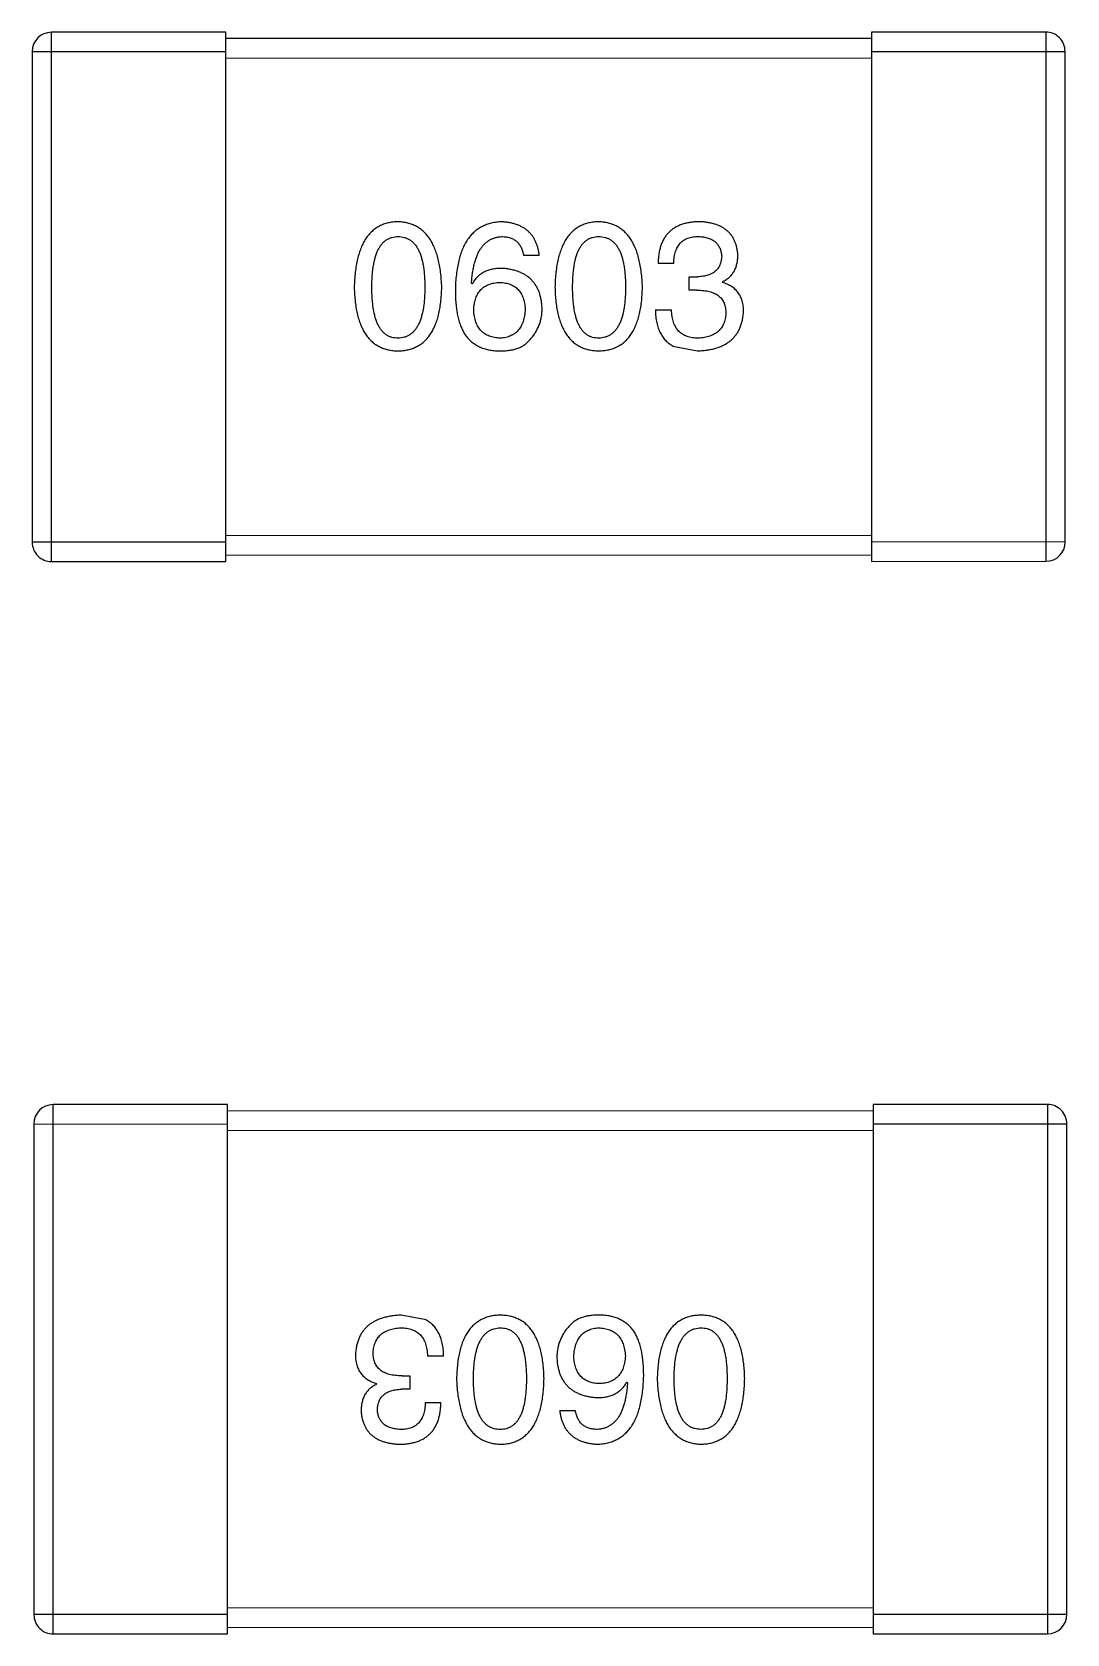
# Model space of a CAD drawing. Header units: inches. Extents: x -29 to 164, y -51 to 83.
# Drawn here: x 46.417 to 48.02, y 34.261 to 36.742 of the extents above; entities that cross this region are included whole.
import ezdxf

# ---------------------------------------------------------------- set-up
doc = ezdxf.new("R2010")
doc.units = ezdxf.units.IN
doc.header["$LTSCALE"] = 1.21
doc.header["$MEASUREMENT"] = 0
doc.layers.get('0').update_dxf_attribs({"linetype": 'CONTINUOUS'})

msp = doc.modelspace()

# ---------------------------------------------------------------- linework, layer by layer
at = {"color": 7, "linetype": 'Continuous'}
for p, q in [((46.7171, 36.7421), (46.4471, 36.742)), ((46.4473, 35.922), (46.4471, 36.742)), ((46.7173, 35.9221), (46.7171, 36.7421)), ((47.7171, 36.7323), (46.7171, 36.7321)), ((47.9871, 36.7424), (47.7171, 36.7423)), ((47.7171, 36.7423), (47.7173, 35.9223)), ((47.9871, 36.7424), (47.9873, 35.9224)), ((46.4171, 36.712), (46.7171, 36.7121)), ((46.4171, 36.712), (46.4173, 35.952)), ((47.7171, 36.7123), (48.0171, 36.7124)), ((48.0173, 35.9524), (48.0171, 36.7124)), ((46.7171, 36.7021), (47.7171, 36.7023)), ((47.2027, 36.396), (47.1787, 36.396)), ((47.4109, 36.384), (47.3868, 36.384)), ((47.4349, 36.3425), (47.4349, 36.3633)), ((47.4349, 36.3633), (47.448, 36.3633)), ((47.0989, 36.3523), (47.0978, 36.3534)), ((47.4469, 36.3425), (47.4349, 36.3425)), ((47.4863, 36.3556), (47.4863, 36.3545)), ((47.3825, 36.3119), (47.4076, 36.3119)), ((47.412, 36.2551), (47.448, 36.2485)), ((47.7173, 35.9623), (46.7173, 35.9621)), ((46.7173, 35.9521), (46.4173, 35.952)), ((48.0173, 35.9524), (47.7173, 35.9523)), ((46.4473, 35.922), (46.7173, 35.9221)), ((46.7173, 35.9321), (47.7173, 35.9323)), ((47.7173, 35.9223), (47.9873, 35.9224)), ((46.7198, 35.0808), (46.4498, 35.0807)), ((46.45, 34.2607), (46.4498, 35.0807)), ((46.72, 34.2608), (46.7198, 35.0808)), ((47.7198, 35.071), (46.7198, 35.0708)), ((47.7198, 35.081), (47.72, 34.261)), ((47.9898, 35.081), (47.7198, 35.081)), ((47.9898, 35.081), (47.99, 34.261)), ((46.4198, 35.0507), (46.7198, 35.0508)), ((46.4198, 35.0507), (46.42, 34.2907)), ((46.7198, 35.0408), (47.7198, 35.041)), ((47.7198, 35.051), (48.0198, 35.051)), ((48.02, 34.291), (48.0198, 35.051)), ((47.0251, 34.748), (46.989, 34.7546)), ((47.0546, 34.6912), (47.0295, 34.6912)), ((46.9508, 34.6475), (46.9508, 34.6485)), ((46.9902, 34.6606), (47.0022, 34.6606)), ((47.0022, 34.6606), (47.0022, 34.6398)), ((47.3382, 34.6508), (47.3393, 34.6497)), ((47.0022, 34.6398), (46.9891, 34.6398)), ((47.0262, 34.6191), (47.0503, 34.6191)), ((47.2344, 34.6071), (47.2584, 34.6071)), ((47.72, 34.301), (46.72, 34.3008)), ((46.72, 34.2908), (46.42, 34.2907)), ((48.02, 34.291), (47.72, 34.291)), ((46.45, 34.2607), (46.72, 34.2608)), ((46.72, 34.2708), (47.72, 34.271)), ((47.72, 34.261), (47.99, 34.261))]:
    msp.add_line(p, q, dxfattribs=at)
for centre, start, end in [((46.4471, 36.712), 90.012, 180.012), ((47.9871, 36.7124), 0.012, 90.012), ((46.4473, 35.952), 180.012, 270.012), ((47.9873, 35.9524), 270.012, 0.012), ((46.4498, 35.0507), 90.012, 180.012), ((47.9898, 35.051), 0.012, 90.012), ((46.45, 34.2907), 180.012, 270.012), ((47.99, 34.291), 270.012, 0.012)]:
    msp.add_arc(centre, 0.03, start, end, dxfattribs=at)
for points, knots in [([(46.9839, 36.4484), (46.9812, 36.4483), (46.976, 36.4481), (46.9685, 36.4468), (46.9615, 36.4446), (46.955, 36.4418), (46.949, 36.4381), (46.9435, 36.4337), (46.9385, 36.4284), (46.934, 36.4224), (46.93, 36.4156), (46.9265, 36.4081), (46.9235, 36.3997), (46.921, 36.3906), (46.919, 36.3808), (46.9176, 36.3701), (46.9165, 36.3587), (46.9163, 36.3508), (46.9161, 36.3468)], [0, 0, 0, 0, 0.057911, 0.113262, 0.165956, 0.217443, 0.268511, 0.319665, 0.372, 0.426129, 0.483365, 0.543779, 0.607756, 0.676562, 0.749704, 0.827713, 0.911177, 1, 1, 1, 1]), ([(47.0517, 36.3468), (47.0515, 36.3508), (47.0511, 36.3586), (47.05, 36.3699), (47.0484, 36.3805), (47.0463, 36.3903), (47.0438, 36.3993), (47.0408, 36.4076), (47.0373, 36.4151), (47.0332, 36.4219), (47.0287, 36.4279), (47.0238, 36.4332), (47.0183, 36.4377), (47.0124, 36.4414), (47.0059, 36.4443), (46.999, 36.4465), (46.9916, 36.4479), (46.9865, 36.4483), (46.9839, 36.4484)], [0, 0, 0, 0, 0.088475, 0.171606, 0.249595, 0.322626, 0.391327, 0.455765, 0.516374, 0.573675, 0.628522, 0.681161, 0.732559, 0.783563, 0.83504, 0.887639, 0.942585, 1, 1, 1, 1]), ([(47.1448, 36.4484), (47.142, 36.4483), (47.1364, 36.4479), (47.1284, 36.4465), (47.121, 36.4442), (47.114, 36.4411), (47.1076, 36.4373), (47.1017, 36.4326), (47.0964, 36.4271), (47.0916, 36.4208), (47.0873, 36.4138), (47.0836, 36.4059), (47.0804, 36.3973), (47.0779, 36.3878), (47.0757, 36.3776), (47.0742, 36.3666), (47.073, 36.3548), (47.0728, 36.3466), (47.0727, 36.3424)], [0, 0, 0, 0, 0.058957, 0.115262, 0.16907, 0.221312, 0.273147, 0.324961, 0.377649, 0.432026, 0.488925, 0.549039, 0.612912, 0.680653, 0.753056, 0.830314, 0.912483, 1, 1, 1, 1]), ([(47.2027, 36.396), (47.2025, 36.398), (47.202, 36.4019), (47.2007, 36.4075), (47.1991, 36.4128), (47.1971, 36.4177), (47.1948, 36.4223), (47.1921, 36.4265), (47.189, 36.4303), (47.1856, 36.4338), (47.1817, 36.4369), (47.1775, 36.4396), (47.173, 36.442), (47.168, 36.444), (47.1627, 36.4457), (47.1571, 36.447), (47.151, 36.4479), (47.1469, 36.4483), (47.1448, 36.4484)], [0, 0, 0, 0, 0.06947, 0.136096, 0.199592, 0.260665, 0.319672, 0.377156, 0.433415, 0.489984, 0.546535, 0.604276, 0.663499, 0.725182, 0.788953, 0.855683, 0.926216, 1, 1, 1, 1]), ([(47.2947, 36.4485), (47.2921, 36.4484), (47.2869, 36.4481), (47.2794, 36.4468), (47.2724, 36.4447), (47.2659, 36.4419), (47.2598, 36.4382), (47.2543, 36.4337), (47.2493, 36.4285), (47.2449, 36.4225), (47.2408, 36.4157), (47.2374, 36.4081), (47.2344, 36.3998), (47.2319, 36.3907), (47.2299, 36.3808), (47.2284, 36.3702), (47.2274, 36.3588), (47.2271, 36.3509), (47.227, 36.3468)], [0, 0, 0, 0, 0.057911, 0.113262, 0.165956, 0.217443, 0.268511, 0.319665, 0.372, 0.426129, 0.483365, 0.543779, 0.607756, 0.676562, 0.749704, 0.827713, 0.911177, 1, 1, 1, 1]), ([(47.3625, 36.3469), (47.3624, 36.3509), (47.362, 36.3587), (47.3609, 36.37), (47.3593, 36.3805), (47.3572, 36.3903), (47.3547, 36.3994), (47.3516, 36.4077), (47.3481, 36.4152), (47.3441, 36.422), (47.3396, 36.428), (47.3346, 36.4333), (47.3292, 36.4378), (47.3232, 36.4415), (47.3168, 36.4444), (47.3099, 36.4466), (47.3025, 36.448), (47.2974, 36.4483), (47.2947, 36.4485)], [0, 0, 0, 0, 0.088475, 0.171606, 0.249595, 0.322626, 0.391327, 0.455765, 0.516374, 0.573675, 0.628522, 0.681161, 0.732559, 0.783563, 0.83504, 0.887639, 0.942585, 1, 1, 1, 1]), ([(47.4502, 36.4485), (47.4477, 36.4484), (47.4428, 36.4483), (47.4357, 36.4473), (47.4291, 36.4461), (47.4229, 36.4442), (47.4172, 36.4419), (47.4121, 36.439), (47.4073, 36.4357), (47.4031, 36.4319), (47.3993, 36.4276), (47.3961, 36.4228), (47.3934, 36.4175), (47.391, 36.4118), (47.3892, 36.4055), (47.3879, 36.3988), (47.387, 36.3916), (47.3869, 36.3866), (47.3868, 36.384)], [0, 0, 0, 0, 0.073232, 0.142595, 0.207997, 0.270074, 0.329156, 0.386529, 0.441846, 0.496976, 0.551877, 0.607941, 0.665637, 0.725446, 0.788542, 0.855101, 0.925196, 1, 1, 1, 1]), ([(47.5103, 36.3972), (47.5101, 36.3991), (47.5098, 36.403), (47.5087, 36.4087), (47.5073, 36.4139), (47.5054, 36.4188), (47.5031, 36.4233), (47.5004, 36.4275), (47.4972, 36.4313), (47.4937, 36.4347), (47.4897, 36.4377), (47.4852, 36.4404), (47.4804, 36.4427), (47.4752, 36.4446), (47.4695, 36.4462), (47.4634, 36.4473), (47.457, 36.4482), (47.4525, 36.4484), (47.4502, 36.4485)], [0, 0, 0, 0, 0.067521, 0.132139, 0.193339, 0.252064, 0.309083, 0.364848, 0.420021, 0.475612, 0.532002, 0.589602, 0.649896, 0.712634, 0.778603, 0.848416, 0.922155, 1, 1, 1, 1]), ([(46.9435, 36.3468), (46.9435, 36.3499), (46.9435, 36.3561), (46.944, 36.365), (46.9448, 36.3733), (46.9458, 36.381), (46.9473, 36.3881), (46.949, 36.3946), (46.951, 36.4005), (46.9534, 36.4057), (46.9561, 36.4104), (46.9591, 36.4144), (46.9625, 36.4178), (46.9661, 36.4206), (46.9701, 36.4228), (46.9744, 36.4244), (46.9791, 36.4253), (46.9822, 36.4254), (46.9839, 36.4255)], [0, 0, 0, 0, 0.096452, 0.187278, 0.271765, 0.350519, 0.423437, 0.491321, 0.554011, 0.612224, 0.666281, 0.717003, 0.764884, 0.811423, 0.856783, 0.902993, 0.950236, 1, 1, 1, 1]), ([(46.9839, 36.4255), (46.9856, 36.4254), (46.9888, 36.4253), (46.9936, 36.4244), (46.998, 36.4228), (47.0022, 36.4207), (47.0059, 36.4178), (47.0093, 36.4144), (47.0124, 36.4104), (47.0152, 36.4057), (47.0176, 36.4005), (47.0197, 36.3946), (47.0215, 36.3881), (47.0229, 36.3811), (47.0241, 36.3734), (47.0249, 36.365), (47.0253, 36.3561), (47.0254, 36.35), (47.0254, 36.3468)], [0, 0, 0, 0, 0.050604, 0.098688, 0.145699, 0.191791, 0.238625, 0.286717, 0.337546, 0.391814, 0.449755, 0.512106, 0.579685, 0.652048, 0.730262, 0.814146, 0.904281, 1, 1, 1, 1]), ([(47.0978, 36.3534), (47.098, 36.3562), (47.0984, 36.3617), (47.0994, 36.3696), (47.1007, 36.3771), (47.1023, 36.384), (47.1042, 36.3904), (47.1063, 36.3962), (47.1088, 36.4016), (47.1116, 36.4064), (47.1147, 36.4106), (47.1181, 36.4144), (47.1218, 36.4176), (47.1258, 36.4202), (47.1301, 36.4224), (47.1348, 36.424), (47.1397, 36.4251), (47.143, 36.4254), (47.1448, 36.4255)], [0, 0, 0, 0, 0.089218, 0.173709, 0.252753, 0.326963, 0.397099, 0.462534, 0.524018, 0.582178, 0.637235, 0.689955, 0.741228, 0.791618, 0.841661, 0.892925, 0.945259, 1, 1, 1, 1]), ([(47.1448, 36.4255), (47.147, 36.4254), (47.1514, 36.4253), (47.1575, 36.4238), (47.1629, 36.4215), (47.1676, 36.4183), (47.1715, 36.414), (47.1747, 36.4088), (47.1772, 36.4028), (47.1782, 36.3983), (47.1787, 36.396)], [0, 0, 0, 0, 0.136586, 0.261496, 0.378089, 0.490612, 0.605522, 0.725767, 0.8561, 1, 1, 1, 1]), ([(47.2543, 36.3468), (47.2544, 36.35), (47.2544, 36.3562), (47.2549, 36.3651), (47.2557, 36.3734), (47.2567, 36.3811), (47.2582, 36.3882), (47.2598, 36.3947), (47.2619, 36.4005), (47.2643, 36.4058), (47.267, 36.4104), (47.27, 36.4145), (47.2733, 36.4179), (47.277, 36.4207), (47.281, 36.4229), (47.2853, 36.4244), (47.2899, 36.4253), (47.2931, 36.4255), (47.2948, 36.4255)], [0, 0, 0, 0, 0.096452, 0.187278, 0.271765, 0.350519, 0.423437, 0.491321, 0.554011, 0.612224, 0.666281, 0.717003, 0.764884, 0.811423, 0.856783, 0.902993, 0.950236, 1, 1, 1, 1]), ([(47.2948, 36.4255), (47.2964, 36.4255), (47.2997, 36.4253), (47.3045, 36.4244), (47.3089, 36.4229), (47.313, 36.4207), (47.3167, 36.4179), (47.3202, 36.4145), (47.3233, 36.4104), (47.3261, 36.4058), (47.3285, 36.4005), (47.3306, 36.3947), (47.3323, 36.3882), (47.3338, 36.3811), (47.3349, 36.3734), (47.3357, 36.3651), (47.3362, 36.3562), (47.3363, 36.35), (47.3363, 36.3468)], [0, 0, 0, 0, 0.050604, 0.098688, 0.145699, 0.191791, 0.238625, 0.286717, 0.337546, 0.391814, 0.449755, 0.512106, 0.579685, 0.652048, 0.730262, 0.814146, 0.904281, 1, 1, 1, 1]), ([(47.4109, 36.384), (47.4109, 36.3857), (47.4111, 36.3889), (47.4117, 36.3937), (47.4124, 36.3981), (47.4136, 36.4021), (47.415, 36.4059), (47.4167, 36.4093), (47.4186, 36.4124), (47.4209, 36.4152), (47.4234, 36.4177), (47.4263, 36.4198), (47.4294, 36.4216), (47.4328, 36.423), (47.4365, 36.4242), (47.4404, 36.425), (47.4447, 36.4255), (47.4476, 36.4255), (47.4491, 36.4256)], [0, 0, 0, 0, 0.078134, 0.15164, 0.221358, 0.286689, 0.348614, 0.407697, 0.464247, 0.520153, 0.574432, 0.629291, 0.684538, 0.742032, 0.801329, 0.863637, 0.930123, 1, 1, 1, 1]), ([(47.4491, 36.4256), (47.4505, 36.4255), (47.4531, 36.4254), (47.457, 36.4249), (47.4606, 36.4242), (47.464, 36.4233), (47.4672, 36.4222), (47.47, 36.4208), (47.4727, 36.4192), (47.4751, 36.4174), (47.4772, 36.4154), (47.4791, 36.4131), (47.4808, 36.4107), (47.4822, 36.4079), (47.4833, 36.405), (47.4842, 36.4019), (47.4848, 36.3985), (47.4851, 36.3962), (47.4852, 36.395)], [0, 0, 0, 0, 0.078051, 0.151197, 0.220412, 0.286742, 0.34933, 0.409464, 0.467368, 0.52298, 0.578639, 0.633998, 0.690142, 0.746855, 0.805868, 0.867776, 0.932345, 1, 1, 1, 1]), ([(47.4852, 36.395), (47.4851, 36.3937), (47.4849, 36.3913), (47.4844, 36.3878), (47.4836, 36.3846), (47.4825, 36.3815), (47.4812, 36.3787), (47.4795, 36.3762), (47.4776, 36.3738), (47.4754, 36.3717), (47.4729, 36.3698), (47.4701, 36.3682), (47.4671, 36.3668), (47.4638, 36.3656), (47.4603, 36.3647), (47.4564, 36.3639), (47.4523, 36.3634), (47.4495, 36.3633), (47.448, 36.3633)], [0, 0, 0, 0, 0.067741, 0.131599, 0.192143, 0.249977, 0.306453, 0.361639, 0.416449, 0.471489, 0.527582, 0.584873, 0.644974, 0.70814, 0.77492, 0.845909, 0.920585, 1, 1, 1, 1]), ([(47.4863, 36.3556), (47.4882, 36.3566), (47.4919, 36.3585), (47.4969, 36.3621), (47.501, 36.3665), (47.5045, 36.3714), (47.5071, 36.377), (47.509, 36.3832), (47.5101, 36.39), (47.5102, 36.3947), (47.5103, 36.3972)], [0, 0, 0, 0, 0.125227, 0.244792, 0.361427, 0.478215, 0.59667, 0.722058, 0.856314, 1, 1, 1, 1]), ([(47.1448, 36.3763), (47.1422, 36.3763), (47.1371, 36.3761), (47.1297, 36.375), (47.123, 36.3731), (47.1169, 36.3705), (47.1114, 36.3671), (47.1065, 36.3629), (47.1023, 36.3579), (47.1, 36.3542), (47.0989, 36.3523)], [0, 0, 0, 0, 0.144617, 0.279572, 0.40596, 0.526097, 0.64389, 0.760003, 0.877724, 1, 1, 1, 1]), ([(47.2071, 36.314), (47.207, 36.3164), (47.2067, 36.321), (47.2057, 36.3276), (47.2043, 36.3338), (47.2025, 36.3396), (47.2002, 36.345), (47.1974, 36.3499), (47.1942, 36.3545), (47.1905, 36.3586), (47.1863, 36.3623), (47.1818, 36.3657), (47.1767, 36.3685), (47.1712, 36.3709), (47.1652, 36.3729), (47.1588, 36.3745), (47.152, 36.3757), (47.1472, 36.3761), (47.1448, 36.3763)], [0, 0, 0, 0, 0.071527, 0.139094, 0.20346, 0.264939, 0.323904, 0.381383, 0.437591, 0.493343, 0.549401, 0.606085, 0.664838, 0.725424, 0.788712, 0.855452, 0.925772, 1, 1, 1, 1]), ([(46.9161, 36.3468), (46.9163, 36.3428), (46.9165, 36.3352), (46.9176, 36.3242), (46.919, 36.3138), (46.9211, 36.3043), (46.9235, 36.2955), (46.9265, 36.2874), (46.93, 36.2801), (46.934, 36.2736), (46.9385, 36.2677), (46.9435, 36.2627), (46.949, 36.2584), (46.9551, 36.2548), (46.9616, 36.2521), (46.9686, 36.25), (46.9761, 36.2488), (46.9813, 36.2485), (46.9839, 36.2484)], [0, 0, 0, 0, 0.087693, 0.170223, 0.247496, 0.319826, 0.387768, 0.451403, 0.511459, 0.568358, 0.622671, 0.675251, 0.726739, 0.778422, 0.830759, 0.884394, 0.940865, 1, 1, 1, 1]), ([(46.9839, 36.2681), (46.9823, 36.2682), (46.9791, 36.2683), (46.9744, 36.2692), (46.9701, 36.2707), (46.9662, 36.273), (46.9625, 36.2757), (46.9591, 36.2791), (46.9561, 36.2832), (46.9535, 36.2878), (46.9511, 36.2931), (46.949, 36.2989), (46.9474, 36.3054), (46.9459, 36.3125), (46.9448, 36.3202), (46.9441, 36.3285), (46.9435, 36.3374), (46.9435, 36.3436), (46.9435, 36.3468)], [0, 0, 0, 0, 0.049766, 0.097012, 0.143225, 0.188786, 0.235079, 0.282962, 0.333687, 0.387747, 0.445963, 0.508657, 0.576545, 0.649868, 0.72822, 0.812712, 0.903543, 1, 1, 1, 1]), ([(46.9839, 36.2484), (46.9866, 36.2485), (46.9917, 36.2488), (46.9993, 36.25), (47.0063, 36.2521), (47.0128, 36.2548), (47.0188, 36.2584), (47.0243, 36.2627), (47.0293, 36.2677), (47.0338, 36.2736), (47.0378, 36.2801), (47.0413, 36.2875), (47.0443, 36.2955), (47.0468, 36.3043), (47.0488, 36.3139), (47.0502, 36.3242), (47.0513, 36.3352), (47.0515, 36.3429), (47.0517, 36.3468)], [0, 0, 0, 0, 0.059134, 0.115603, 0.169236, 0.221572, 0.273254, 0.32474, 0.377319, 0.431815, 0.488555, 0.548609, 0.612242, 0.680182, 0.75251, 0.829782, 0.91231, 1, 1, 1, 1]), ([(47.0254, 36.3468), (47.0254, 36.3437), (47.0253, 36.3376), (47.0249, 36.3288), (47.0241, 36.3206), (47.0229, 36.3129), (47.0215, 36.3059), (47.0197, 36.2995), (47.0177, 36.2936), (47.0152, 36.2884), (47.0124, 36.2837), (47.0093, 36.2797), (47.0059, 36.2762), (47.0022, 36.2734), (46.9981, 36.2711), (46.9936, 36.2694), (46.9889, 36.2684), (46.9856, 36.2682), (46.9839, 36.2681)], [0, 0, 0, 0, 0.094834, 0.184067, 0.267029, 0.344713, 0.417334, 0.484367, 0.546941, 0.604717, 0.65953, 0.710539, 0.759381, 0.806382, 0.853027, 0.900623, 0.949121, 1, 1, 1, 1]), ([(47.0727, 36.3424), (47.0727, 36.3389), (47.0728, 36.332), (47.0735, 36.322), (47.0745, 36.3126), (47.0761, 36.3038), (47.0781, 36.2956), (47.0805, 36.288), (47.0834, 36.281), (47.0857, 36.2768), (47.0869, 36.2747)], [0, 0, 0, 0, 0.151498, 0.29521, 0.430242, 0.557137, 0.677306, 0.790845, 0.898111, 1, 1, 1, 1]), ([(47.1011, 36.3118), (47.1012, 36.3135), (47.1014, 36.3168), (47.1021, 36.3215), (47.1031, 36.3259), (47.1044, 36.33), (47.1059, 36.3338), (47.1077, 36.3373), (47.1098, 36.3405), (47.1123, 36.3433), (47.1149, 36.3458), (47.1179, 36.348), (47.1211, 36.3499), (47.1247, 36.3514), (47.1285, 36.3527), (47.1326, 36.3536), (47.137, 36.3543), (47.14, 36.3544), (47.1415, 36.3545)], [0, 0, 0, 0, 0.076072, 0.148369, 0.216753, 0.281358, 0.342792, 0.401604, 0.458929, 0.514444, 0.569818, 0.625343, 0.681554, 0.739608, 0.800134, 0.863477, 0.929547, 1, 1, 1, 1]), ([(47.1415, 36.3545), (47.143, 36.3544), (47.1459, 36.3543), (47.1502, 36.3536), (47.1542, 36.3528), (47.1579, 36.3516), (47.1613, 36.35), (47.1645, 36.3482), (47.1674, 36.346), (47.17, 36.3436), (47.1723, 36.3408), (47.1744, 36.3377), (47.1762, 36.3343), (47.1777, 36.3307), (47.1789, 36.3267), (47.1799, 36.3224), (47.1805, 36.3178), (47.1808, 36.3146), (47.1809, 36.3129)], [0, 0, 0, 0, 0.069884, 0.136529, 0.199638, 0.259844, 0.317774, 0.374356, 0.430026, 0.485148, 0.5409, 0.597889, 0.657472, 0.718614, 0.783613, 0.85129, 0.923712, 1, 1, 1, 1]), ([(47.227, 36.3468), (47.2271, 36.3429), (47.2274, 36.3353), (47.2284, 36.3242), (47.2299, 36.3139), (47.2319, 36.3044), (47.2344, 36.2956), (47.2374, 36.2875), (47.2409, 36.2802), (47.2449, 36.2736), (47.2494, 36.2678), (47.2544, 36.2627), (47.2599, 36.2584), (47.2659, 36.2549), (47.2725, 36.2521), (47.2795, 36.2501), (47.287, 36.2488), (47.2921, 36.2486), (47.2948, 36.2485)], [0, 0, 0, 0, 0.087693, 0.170223, 0.247496, 0.319826, 0.387768, 0.451403, 0.511459, 0.568358, 0.622671, 0.675251, 0.726739, 0.778422, 0.830759, 0.884394, 0.940865, 1, 1, 1, 1]), ([(47.2948, 36.2682), (47.2931, 36.2682), (47.29, 36.2683), (47.2853, 36.2692), (47.281, 36.2708), (47.277, 36.273), (47.2733, 36.2758), (47.27, 36.2792), (47.267, 36.2832), (47.2643, 36.2879), (47.2619, 36.2931), (47.2599, 36.299), (47.2582, 36.3055), (47.2567, 36.3126), (47.2557, 36.3203), (47.2549, 36.3286), (47.2544, 36.3375), (47.2544, 36.3437), (47.2543, 36.3468)], [0, 0, 0, 0, 0.049766, 0.097012, 0.143225, 0.188786, 0.235079, 0.282962, 0.333687, 0.387747, 0.445963, 0.508657, 0.576545, 0.649868, 0.72822, 0.812712, 0.903543, 1, 1, 1, 1]), ([(47.2948, 36.2485), (47.2974, 36.2486), (47.3026, 36.2488), (47.3101, 36.2501), (47.3171, 36.2521), (47.3237, 36.2549), (47.3297, 36.2584), (47.3352, 36.2627), (47.3402, 36.2678), (47.3447, 36.2736), (47.3487, 36.2802), (47.3521, 36.2875), (47.3551, 36.2956), (47.3576, 36.3044), (47.3597, 36.3139), (47.3611, 36.3242), (47.3621, 36.3353), (47.3624, 36.3429), (47.3625, 36.3469)], [0, 0, 0, 0, 0.059134, 0.115603, 0.169236, 0.221572, 0.273254, 0.32474, 0.377319, 0.431815, 0.488555, 0.548609, 0.612242, 0.680182, 0.75251, 0.829782, 0.91231, 1, 1, 1, 1]), ([(47.3363, 36.3468), (47.3363, 36.3437), (47.3362, 36.3376), (47.3357, 36.3288), (47.3349, 36.3206), (47.3338, 36.313), (47.3324, 36.306), (47.3306, 36.2995), (47.3285, 36.2937), (47.3261, 36.2884), (47.3233, 36.2838), (47.3202, 36.2797), (47.3168, 36.2762), (47.313, 36.2734), (47.3089, 36.2712), (47.3045, 36.2695), (47.2997, 36.2685), (47.2965, 36.2683), (47.2948, 36.2682)], [0, 0, 0, 0, 0.094834, 0.184067, 0.267029, 0.344713, 0.417334, 0.484367, 0.546941, 0.604717, 0.65953, 0.710539, 0.759381, 0.806382, 0.853027, 0.900623, 0.949121, 1, 1, 1, 1]), ([(47.4469, 36.3425), (47.4487, 36.3425), (47.4522, 36.3425), (47.4573, 36.342), (47.4621, 36.3413), (47.4664, 36.3403), (47.4705, 36.3391), (47.4742, 36.3375), (47.4776, 36.3357), (47.4805, 36.3336), (47.4832, 36.3312), (47.4855, 36.3285), (47.4874, 36.3255), (47.489, 36.3222), (47.4902, 36.3187), (47.4911, 36.3148), (47.4917, 36.3107), (47.4917, 36.3079), (47.4917, 36.3064)], [0, 0, 0, 0, 0.082495, 0.159728, 0.232496, 0.300725, 0.365163, 0.425859, 0.483728, 0.538892, 0.592921, 0.646195, 0.699968, 0.754746, 0.811387, 0.870806, 0.933482, 1, 1, 1, 1]), ([(47.5191, 36.3097), (47.519, 36.3112), (47.519, 36.3139), (47.5186, 36.318), (47.518, 36.3219), (47.517, 36.3256), (47.5159, 36.3291), (47.5145, 36.3324), (47.5128, 36.3355), (47.5109, 36.3385), (47.5087, 36.3412), (47.5063, 36.3437), (47.5036, 36.346), (47.5006, 36.3481), (47.4974, 36.35), (47.4939, 36.3518), (47.4902, 36.3533), (47.4876, 36.3541), (47.4863, 36.3545)], [0, 0, 0, 0, 0.071215, 0.138707, 0.20396, 0.266995, 0.327734, 0.387609, 0.445602, 0.503345, 0.561136, 0.618597, 0.677672, 0.738255, 0.799989, 0.863961, 0.930555, 1, 1, 1, 1]), ([(47.1426, 36.2681), (47.141, 36.2682), (47.1379, 36.2683), (47.1334, 36.269), (47.1292, 36.2699), (47.1253, 36.2712), (47.1216, 36.2728), (47.1183, 36.2747), (47.1152, 36.2769), (47.1126, 36.2796), (47.11, 36.2824), (47.1079, 36.2857), (47.106, 36.2893), (47.1044, 36.2932), (47.1032, 36.2974), (47.1022, 36.3019), (47.1014, 36.3067), (47.1012, 36.3101), (47.1011, 36.3118)], [0, 0, 0, 0, 0.070403, 0.137196, 0.200053, 0.260887, 0.31876, 0.37535, 0.430743, 0.485927, 0.541678, 0.598832, 0.657726, 0.719441, 0.783504, 0.851852, 0.923533, 1, 1, 1, 1]), ([(47.1809, 36.3129), (47.1808, 36.3112), (47.1805, 36.3078), (47.1798, 36.303), (47.1789, 36.2984), (47.1778, 36.2942), (47.1763, 36.2903), (47.1745, 36.2867), (47.1726, 36.2834), (47.1703, 36.2804), (47.1678, 36.2777), (47.165, 36.2754), (47.1619, 36.2734), (47.1585, 36.2717), (47.1549, 36.2703), (47.1511, 36.2692), (47.1469, 36.2685), (47.1441, 36.2682), (47.1426, 36.2681)], [0, 0, 0, 0, 0.078863, 0.153308, 0.223539, 0.289857, 0.35341, 0.413572, 0.471721, 0.528235, 0.584279, 0.638781, 0.69466, 0.751251, 0.809198, 0.869697, 0.933318, 1, 1, 1, 1]), ([(47.1874, 36.2649), (47.189, 36.2666), (47.1921, 36.27), (47.1961, 36.2756), (47.1995, 36.2814), (47.2023, 36.2875), (47.2045, 36.2938), (47.206, 36.3003), (47.2069, 36.3071), (47.207, 36.3117), (47.2071, 36.314)], [0, 0, 0, 0, 0.129393, 0.255335, 0.378531, 0.500878, 0.622934, 0.746191, 0.87096, 1, 1, 1, 1]), ([(47.3825, 36.3119), (47.3825, 36.3101), (47.3826, 36.3066), (47.3831, 36.3015), (47.3838, 36.2966), (47.3847, 36.292), (47.3858, 36.2876), (47.387, 36.2834), (47.3886, 36.2795), (47.3903, 36.2758), (47.3923, 36.2724), (47.3944, 36.2692), (47.3968, 36.2662), (47.3994, 36.2635), (47.4022, 36.261), (47.4053, 36.2588), (47.4085, 36.2567), (47.4108, 36.2556), (47.412, 36.2551)], [0, 0, 0, 0, 0.078937, 0.154495, 0.226898, 0.296844, 0.363348, 0.427781, 0.48946, 0.549586, 0.607902, 0.664733, 0.720805, 0.776157, 0.831175, 0.886736, 0.943094, 1, 1, 1, 1]), ([(47.4491, 36.2682), (47.4475, 36.2682), (47.4443, 36.2683), (47.4397, 36.2688), (47.4354, 36.2696), (47.4314, 36.2709), (47.4277, 36.2723), (47.4243, 36.2742), (47.4212, 36.2765), (47.4184, 36.2791), (47.416, 36.282), (47.4139, 36.2853), (47.412, 36.2889), (47.4105, 36.2928), (47.4093, 36.2971), (47.4084, 36.3017), (47.4078, 36.3067), (47.4077, 36.3101), (47.4076, 36.3119)], [0, 0, 0, 0, 0.071272, 0.13882, 0.201858, 0.262757, 0.320043, 0.376709, 0.431462, 0.486034, 0.541209, 0.597703, 0.65589, 0.717768, 0.782056, 0.850407, 0.92277, 1, 1, 1, 1]), ([(47.448, 36.2485), (47.4508, 36.2486), (47.4561, 36.2489), (47.4639, 36.2498), (47.4711, 36.2512), (47.4778, 36.2531), (47.484, 36.2553), (47.4898, 36.258), (47.495, 36.2612), (47.4997, 36.2648), (47.5039, 36.2689), (47.5076, 36.2734), (47.5109, 36.2784), (47.5135, 36.2838), (47.5157, 36.2897), (47.5174, 36.2959), (47.5186, 36.3027), (47.5189, 36.3073), (47.5191, 36.3097)], [0, 0, 0, 0, 0.078078, 0.151942, 0.221594, 0.28726, 0.350176, 0.409768, 0.467648, 0.523784, 0.578904, 0.634014, 0.689819, 0.746826, 0.805875, 0.867063, 0.931764, 1, 1, 1, 1]), ([(47.4917, 36.3064), (47.4916, 36.305), (47.4914, 36.3021), (47.4907, 36.298), (47.4897, 36.2941), (47.4883, 36.2905), (47.4867, 36.2872), (47.4848, 36.2841), (47.4825, 36.2813), (47.4801, 36.2788), (47.4772, 36.2765), (47.4741, 36.2745), (47.4706, 36.2728), (47.4669, 36.2713), (47.4629, 36.2701), (47.4586, 36.2692), (47.4539, 36.2685), (47.4508, 36.2683), (47.4491, 36.2682)], [0, 0, 0, 0, 0.068514, 0.133941, 0.195994, 0.255362, 0.312994, 0.369441, 0.424687, 0.480522, 0.537148, 0.594801, 0.654411, 0.716817, 0.781981, 0.850498, 0.923306, 1, 1, 1, 1]), ([(47.0869, 36.2747), (47.0884, 36.2727), (47.0913, 36.2687), (47.0965, 36.2635), (47.1022, 36.2591), (47.1084, 36.2554), (47.1152, 36.2525), (47.1224, 36.2504), (47.1302, 36.2489), (47.1355, 36.2486), (47.1383, 36.2484)], [0, 0, 0, 0, 0.125033, 0.246266, 0.36603, 0.485265, 0.606781, 0.732144, 0.862551, 1, 1, 1, 1]), ([(47.1383, 36.2484), (47.1411, 36.2484), (47.1465, 36.2483), (47.1543, 36.2489), (47.1614, 36.2501), (47.168, 36.2519), (47.1738, 36.2542), (47.179, 36.2571), (47.1837, 36.2606), (47.1862, 36.2634), (47.1874, 36.2649)], [0, 0, 0, 0, 0.156782, 0.301945, 0.436395, 0.561474, 0.678489, 0.78853, 0.894967, 1, 1, 1, 1]), ([(46.989, 34.7546), (46.9863, 34.7544), (46.981, 34.7542), (46.9732, 34.7533), (46.966, 34.7518), (46.9593, 34.75), (46.953, 34.7478), (46.9473, 34.745), (46.9421, 34.7419), (46.9374, 34.7383), (46.9331, 34.7342), (46.9294, 34.7297), (46.9262, 34.7247), (46.9236, 34.7193), (46.9214, 34.7134), (46.9197, 34.7071), (46.9185, 34.7004), (46.9182, 34.6957), (46.918, 34.6934)], [0, 0, 0, 0, 0.078078, 0.151942, 0.221594, 0.28726, 0.350176, 0.409768, 0.467648, 0.523784, 0.578904, 0.634014, 0.689819, 0.746826, 0.805875, 0.867063, 0.931764, 1, 1, 1, 1]), ([(47.0546, 34.6912), (47.0546, 34.693), (47.0544, 34.6965), (47.054, 34.7016), (47.0533, 34.7064), (47.0524, 34.7111), (47.0513, 34.7155), (47.0501, 34.7197), (47.0485, 34.7236), (47.0468, 34.7272), (47.0448, 34.7307), (47.0427, 34.7339), (47.0403, 34.7369), (47.0377, 34.7396), (47.0349, 34.7421), (47.0318, 34.7443), (47.0286, 34.7464), (47.0263, 34.7475), (47.0251, 34.748)], [0, 0, 0, 0, 0.078937, 0.154495, 0.226898, 0.296844, 0.363348, 0.427781, 0.48946, 0.549586, 0.607902, 0.664733, 0.720805, 0.776157, 0.831175, 0.886736, 0.943094, 1, 1, 1, 1]), ([(47.1423, 34.7546), (47.1396, 34.7545), (47.1345, 34.7542), (47.127, 34.753), (47.12, 34.7509), (47.1134, 34.7482), (47.1074, 34.7446), (47.1019, 34.7403), (47.0969, 34.7353), (47.0924, 34.7295), (47.0884, 34.7229), (47.0849, 34.7155), (47.0819, 34.7075), (47.0795, 34.6987), (47.0774, 34.6891), (47.076, 34.6788), (47.075, 34.6678), (47.0747, 34.6602), (47.0746, 34.6562)], [0, 0, 0, 0, 0.059134, 0.115603, 0.169236, 0.221572, 0.273254, 0.32474, 0.377319, 0.431815, 0.488555, 0.548609, 0.612242, 0.680182, 0.75251, 0.829782, 0.91231, 1, 1, 1, 1]), ([(47.2101, 34.6563), (47.2099, 34.6602), (47.2097, 34.6678), (47.2086, 34.6789), (47.2072, 34.6892), (47.2052, 34.6987), (47.2027, 34.7075), (47.1997, 34.7156), (47.1962, 34.7229), (47.1922, 34.7294), (47.1877, 34.7353), (47.1827, 34.7404), (47.1772, 34.7447), (47.1712, 34.7482), (47.1646, 34.7509), (47.1576, 34.753), (47.1501, 34.7542), (47.1449, 34.7545), (47.1423, 34.7546)], [0, 0, 0, 0, 0.087693, 0.170223, 0.247496, 0.319826, 0.387768, 0.451403, 0.511459, 0.568358, 0.622671, 0.675251, 0.726739, 0.778422, 0.830759, 0.884394, 0.940865, 1, 1, 1, 1]), ([(47.2988, 34.7546), (47.296, 34.7547), (47.2906, 34.7548), (47.2828, 34.7541), (47.2756, 34.753), (47.2691, 34.7512), (47.2633, 34.7489), (47.2581, 34.7459), (47.2534, 34.7425), (47.2509, 34.7396), (47.2496, 34.7382)], [0, 0, 0, 0, 0.156782, 0.301945, 0.436395, 0.561474, 0.678489, 0.78853, 0.894967, 1, 1, 1, 1]), ([(47.3502, 34.7284), (47.3487, 34.7304), (47.3458, 34.7344), (47.3405, 34.7395), (47.3349, 34.744), (47.3286, 34.7477), (47.3219, 34.7506), (47.3147, 34.7527), (47.3069, 34.7542), (47.3016, 34.7545), (47.2988, 34.7546)], [0, 0, 0, 0, 0.125033, 0.246266, 0.36603, 0.485265, 0.606781, 0.732144, 0.862551, 1, 1, 1, 1]), ([(47.4532, 34.7547), (47.4505, 34.7545), (47.4453, 34.7543), (47.4378, 34.7531), (47.4308, 34.751), (47.4243, 34.7483), (47.4183, 34.7447), (47.4128, 34.7404), (47.4077, 34.7353), (47.4032, 34.7295), (47.3993, 34.7229), (47.3958, 34.7156), (47.3928, 34.7076), (47.3903, 34.6987), (47.3883, 34.6892), (47.3868, 34.6789), (47.3858, 34.6678), (47.3856, 34.6602), (47.3854, 34.6563)], [0, 0, 0, 0, 0.059134, 0.115603, 0.169236, 0.221572, 0.273254, 0.32474, 0.377319, 0.431815, 0.488555, 0.548609, 0.612242, 0.680182, 0.75251, 0.829782, 0.91231, 1, 1, 1, 1]), ([(47.5209, 34.6563), (47.5208, 34.6602), (47.5205, 34.6679), (47.5195, 34.6789), (47.5181, 34.6892), (47.516, 34.6988), (47.5135, 34.7076), (47.5105, 34.7156), (47.5071, 34.723), (47.503, 34.7295), (47.4986, 34.7354), (47.4936, 34.7404), (47.4881, 34.7447), (47.482, 34.7483), (47.4755, 34.751), (47.4685, 34.7531), (47.461, 34.7543), (47.4558, 34.7545), (47.4532, 34.7547)], [0, 0, 0, 0, 0.087693, 0.170223, 0.247496, 0.319826, 0.387768, 0.451403, 0.511459, 0.568358, 0.622671, 0.675251, 0.726739, 0.778422, 0.830759, 0.884394, 0.940865, 1, 1, 1, 1]), ([(46.9453, 34.6966), (46.9454, 34.6981), (46.9457, 34.701), (46.9464, 34.7051), (46.9474, 34.7089), (46.9488, 34.7125), (46.9504, 34.7159), (46.9523, 34.719), (46.9545, 34.7217), (46.957, 34.7243), (46.9599, 34.7266), (46.963, 34.7286), (46.9664, 34.7303), (46.9702, 34.7318), (46.9742, 34.7329), (46.9785, 34.7339), (46.9831, 34.7346), (46.9863, 34.7348), (46.988, 34.7349)], [0, 0, 0, 0, 0.068514, 0.133941, 0.195994, 0.255362, 0.312994, 0.369441, 0.424687, 0.480522, 0.537148, 0.594801, 0.654411, 0.716817, 0.781981, 0.850498, 0.923306, 1, 1, 1, 1]), ([(46.988, 34.7349), (46.9896, 34.7349), (46.9928, 34.7348), (46.9974, 34.7343), (47.0017, 34.7334), (47.0057, 34.7322), (47.0094, 34.7307), (47.0128, 34.7288), (47.0158, 34.7266), (47.0186, 34.724), (47.0211, 34.7211), (47.0232, 34.7178), (47.0251, 34.7142), (47.0266, 34.7103), (47.0278, 34.706), (47.0287, 34.7013), (47.0293, 34.6964), (47.0294, 34.693), (47.0295, 34.6912)], [0, 0, 0, 0, 0.071272, 0.13882, 0.201858, 0.262757, 0.320043, 0.376709, 0.431462, 0.486034, 0.541209, 0.597703, 0.65589, 0.717768, 0.782056, 0.850407, 0.92277, 1, 1, 1, 1]), ([(47.1008, 34.6562), (47.1008, 34.6594), (47.1009, 34.6654), (47.1014, 34.6742), (47.1021, 34.6825), (47.1033, 34.6901), (47.1047, 34.6971), (47.1065, 34.7036), (47.1086, 34.7094), (47.111, 34.7146), (47.1138, 34.7193), (47.1169, 34.7234), (47.1203, 34.7268), (47.1241, 34.7297), (47.1282, 34.7319), (47.1326, 34.7336), (47.1373, 34.7346), (47.1406, 34.7348), (47.1423, 34.7349)], [0, 0, 0, 0, 0.094834, 0.184067, 0.267029, 0.344713, 0.417334, 0.484367, 0.546941, 0.604717, 0.65953, 0.710539, 0.759381, 0.806382, 0.853027, 0.900623, 0.949121, 1, 1, 1, 1]), ([(47.1423, 34.7349), (47.1439, 34.7349), (47.1471, 34.7347), (47.1518, 34.7338), (47.1561, 34.7323), (47.1601, 34.7301), (47.1637, 34.7273), (47.1671, 34.7239), (47.1701, 34.7198), (47.1728, 34.7152), (47.1751, 34.7099), (47.1772, 34.7041), (47.1789, 34.6976), (47.1803, 34.6905), (47.1814, 34.6828), (47.1822, 34.6745), (47.1827, 34.6656), (47.1827, 34.6594), (47.1828, 34.6562)], [0, 0, 0, 0, 0.049766, 0.097012, 0.143225, 0.188786, 0.235079, 0.282962, 0.333687, 0.387747, 0.445963, 0.508657, 0.576545, 0.649868, 0.72822, 0.812712, 0.903543, 1, 1, 1, 1]), ([(47.2496, 34.7382), (47.2481, 34.7365), (47.245, 34.7331), (47.241, 34.7275), (47.2376, 34.7216), (47.2348, 34.7156), (47.2326, 34.7093), (47.2311, 34.7028), (47.2302, 34.696), (47.23, 34.6914), (47.23, 34.689)], [0, 0, 0, 0, 0.129393, 0.255335, 0.378531, 0.500878, 0.622934, 0.746191, 0.87096, 1, 1, 1, 1]), ([(47.2562, 34.6901), (47.2563, 34.6919), (47.2565, 34.6952), (47.2572, 34.7001), (47.2582, 34.7046), (47.2593, 34.7089), (47.2608, 34.7128), (47.2625, 34.7164), (47.2645, 34.7197), (47.2668, 34.7227), (47.2693, 34.7253), (47.2721, 34.7277), (47.2752, 34.7297), (47.2785, 34.7314), (47.2821, 34.7328), (47.286, 34.7339), (47.2901, 34.7346), (47.293, 34.7348), (47.2945, 34.735)], [0, 0, 0, 0, 0.078863, 0.153308, 0.223539, 0.289857, 0.35341, 0.413572, 0.471721, 0.528235, 0.584279, 0.638781, 0.69466, 0.751251, 0.809198, 0.869697, 0.933318, 1, 1, 1, 1]), ([(47.2945, 34.735), (47.296, 34.7349), (47.2992, 34.7348), (47.3036, 34.7341), (47.3079, 34.7332), (47.3118, 34.7319), (47.3154, 34.7303), (47.3187, 34.7283), (47.3218, 34.7261), (47.3245, 34.7235), (47.3271, 34.7206), (47.3292, 34.7173), (47.3311, 34.7138), (47.3327, 34.7099), (47.3339, 34.7057), (47.3349, 34.7012), (47.3357, 34.6963), (47.3359, 34.693), (47.336, 34.6913)], [0, 0, 0, 0, 0.070403, 0.137196, 0.200053, 0.260887, 0.31876, 0.37535, 0.430743, 0.485927, 0.541678, 0.598832, 0.657726, 0.719441, 0.783504, 0.851852, 0.923533, 1, 1, 1, 1]), ([(47.3644, 34.6607), (47.3644, 34.6642), (47.3643, 34.6711), (47.3636, 34.6811), (47.3626, 34.6905), (47.361, 34.6993), (47.359, 34.7075), (47.3566, 34.7151), (47.3537, 34.722), (47.3513, 34.7263), (47.3502, 34.7284)], [0, 0, 0, 0, 0.151498, 0.29521, 0.430242, 0.557137, 0.677306, 0.790845, 0.898111, 1, 1, 1, 1]), ([(47.4117, 34.6563), (47.4117, 34.6594), (47.4117, 34.6655), (47.4122, 34.6743), (47.413, 34.6825), (47.4141, 34.6901), (47.4156, 34.6972), (47.4174, 34.7036), (47.4194, 34.7095), (47.4219, 34.7147), (47.4246, 34.7194), (47.4277, 34.7234), (47.4311, 34.7269), (47.4349, 34.7297), (47.439, 34.732), (47.4434, 34.7337), (47.4482, 34.7347), (47.4515, 34.7349), (47.4532, 34.735)], [0, 0, 0, 0, 0.094834, 0.184067, 0.267029, 0.344713, 0.417334, 0.484367, 0.546941, 0.604717, 0.65953, 0.710539, 0.759381, 0.806382, 0.853027, 0.900623, 0.949121, 1, 1, 1, 1]), ([(47.4532, 34.735), (47.4548, 34.7349), (47.458, 34.7348), (47.4626, 34.7339), (47.467, 34.7324), (47.4709, 34.7301), (47.4746, 34.7274), (47.478, 34.724), (47.481, 34.7199), (47.4836, 34.7152), (47.486, 34.71), (47.4881, 34.7041), (47.4897, 34.6976), (47.4912, 34.6906), (47.4923, 34.6829), (47.493, 34.6746), (47.4935, 34.6656), (47.4936, 34.6595), (47.4936, 34.6563)], [0, 0, 0, 0, 0.049766, 0.097012, 0.143225, 0.188786, 0.235079, 0.282962, 0.333687, 0.387747, 0.445963, 0.508657, 0.576545, 0.649868, 0.72822, 0.812712, 0.903543, 1, 1, 1, 1]), ([(46.9902, 34.6606), (46.9883, 34.6606), (46.9848, 34.6606), (46.9798, 34.6611), (46.975, 34.6617), (46.9706, 34.6628), (46.9666, 34.664), (46.9629, 34.6655), (46.9595, 34.6674), (46.9565, 34.6695), (46.9539, 34.6719), (46.9516, 34.6746), (46.9496, 34.6776), (46.9481, 34.6809), (46.9468, 34.6844), (46.946, 34.6882), (46.9454, 34.6923), (46.9454, 34.6952), (46.9453, 34.6966)], [0, 0, 0, 0, 0.082495, 0.159728, 0.232496, 0.300725, 0.365163, 0.425859, 0.483728, 0.538892, 0.592921, 0.646195, 0.699968, 0.754746, 0.811387, 0.870806, 0.933482, 1, 1, 1, 1]), ([(46.918, 34.6934), (46.918, 34.6919), (46.9181, 34.6891), (46.9185, 34.6851), (46.9191, 34.6812), (46.92, 34.6775), (46.9212, 34.674), (46.9226, 34.6707), (46.9243, 34.6675), (46.9262, 34.6646), (46.9283, 34.6619), (46.9308, 34.6594), (46.9335, 34.6571), (46.9365, 34.655), (46.9397, 34.6531), (46.9431, 34.6513), (46.9469, 34.6498), (46.9495, 34.649), (46.9508, 34.6485)], [0, 0, 0, 0, 0.071215, 0.138707, 0.20396, 0.266995, 0.327734, 0.387609, 0.445602, 0.503345, 0.561136, 0.618597, 0.677672, 0.738255, 0.799989, 0.863961, 0.930555, 1, 1, 1, 1]), ([(47.23, 34.689), (47.2301, 34.6867), (47.2303, 34.6821), (47.2313, 34.6755), (47.2328, 34.6693), (47.2346, 34.6635), (47.2369, 34.6581), (47.2397, 34.6531), (47.2429, 34.6485), (47.2466, 34.6444), (47.2508, 34.6408), (47.2553, 34.6374), (47.2604, 34.6346), (47.2659, 34.6322), (47.2718, 34.6302), (47.2783, 34.6286), (47.2851, 34.6274), (47.2899, 34.627), (47.2923, 34.6268)], [0, 0, 0, 0, 0.071527, 0.139094, 0.20346, 0.264939, 0.323904, 0.381383, 0.437591, 0.493343, 0.549401, 0.606085, 0.664838, 0.725424, 0.788712, 0.855452, 0.925772, 1, 1, 1, 1]), ([(47.2956, 34.6486), (47.2941, 34.6487), (47.2911, 34.6488), (47.2869, 34.6494), (47.2829, 34.6503), (47.2792, 34.6515), (47.2758, 34.6531), (47.2726, 34.6549), (47.2697, 34.6571), (47.2671, 34.6595), (47.2648, 34.6623), (47.2627, 34.6653), (47.2609, 34.6687), (47.2594, 34.6724), (47.2582, 34.6764), (47.2572, 34.6807), (47.2565, 34.6853), (47.2563, 34.6885), (47.2562, 34.6901)], [0, 0, 0, 0, 0.069884, 0.136529, 0.199638, 0.259844, 0.317774, 0.374356, 0.430026, 0.485148, 0.5409, 0.597889, 0.657472, 0.718614, 0.783613, 0.85129, 0.923712, 1, 1, 1, 1]), ([(47.336, 34.6913), (47.3359, 34.6896), (47.3357, 34.6863), (47.335, 34.6816), (47.334, 34.6772), (47.3327, 34.673), (47.3312, 34.6693), (47.3293, 34.6658), (47.3273, 34.6626), (47.3248, 34.6598), (47.3222, 34.6573), (47.3192, 34.6551), (47.316, 34.6531), (47.3124, 34.6516), (47.3086, 34.6504), (47.3045, 34.6494), (47.3001, 34.6488), (47.2971, 34.6487), (47.2956, 34.6486)], [0, 0, 0, 0, 0.076072, 0.148369, 0.216753, 0.281358, 0.342792, 0.401604, 0.458929, 0.514444, 0.569818, 0.625343, 0.681554, 0.739608, 0.800134, 0.863477, 0.929547, 1, 1, 1, 1]), ([(46.9508, 34.6475), (46.9489, 34.6465), (46.9452, 34.6446), (46.9402, 34.6409), (46.936, 34.6366), (46.9326, 34.6316), (46.93, 34.6261), (46.9281, 34.6199), (46.927, 34.6131), (46.9268, 34.6084), (46.9268, 34.6059)], [0, 0, 0, 0, 0.125227, 0.244792, 0.361427, 0.478215, 0.59667, 0.722058, 0.856314, 1, 1, 1, 1]), ([(47.0746, 34.6562), (47.0747, 34.6522), (47.0751, 34.6444), (47.0762, 34.6331), (47.0778, 34.6226), (47.0799, 34.6128), (47.0824, 34.6037), (47.0854, 34.5954), (47.089, 34.5879), (47.093, 34.5811), (47.0975, 34.5751), (47.1024, 34.5698), (47.1079, 34.5653), (47.1139, 34.5616), (47.1203, 34.5587), (47.1272, 34.5565), (47.1346, 34.5551), (47.1397, 34.5548), (47.1423, 34.5546)], [0, 0, 0, 0, 0.088475, 0.171606, 0.249595, 0.322626, 0.391327, 0.455765, 0.516374, 0.573675, 0.628522, 0.681161, 0.732559, 0.783563, 0.83504, 0.887639, 0.942585, 1, 1, 1, 1]), ([(47.1423, 34.5776), (47.1407, 34.5776), (47.1374, 34.5777), (47.1326, 34.5786), (47.1282, 34.5802), (47.1241, 34.5824), (47.1203, 34.5852), (47.1169, 34.5886), (47.1138, 34.5926), (47.111, 34.5973), (47.1086, 34.6025), (47.1065, 34.6084), (47.1047, 34.6149), (47.1033, 34.622), (47.1022, 34.6297), (47.1014, 34.638), (47.1009, 34.6469), (47.1008, 34.6531), (47.1008, 34.6562)], [0, 0, 0, 0, 0.050604, 0.098688, 0.145699, 0.191791, 0.238625, 0.286717, 0.337546, 0.391814, 0.449755, 0.512106, 0.579685, 0.652048, 0.730262, 0.814146, 0.904281, 1, 1, 1, 1]), ([(47.1423, 34.5546), (47.145, 34.5547), (47.1502, 34.555), (47.1577, 34.5562), (47.1647, 34.5584), (47.1712, 34.5612), (47.1772, 34.5649), (47.1827, 34.5694), (47.1878, 34.5746), (47.1922, 34.5806), (47.1962, 34.5874), (47.1997, 34.595), (47.2027, 34.6033), (47.2052, 34.6124), (47.2072, 34.6222), (47.2087, 34.6329), (47.2097, 34.6443), (47.2099, 34.6522), (47.2101, 34.6563)], [0, 0, 0, 0, 0.057911, 0.113262, 0.165956, 0.217443, 0.268511, 0.319665, 0.372, 0.426129, 0.483365, 0.543779, 0.607756, 0.676562, 0.749704, 0.827713, 0.911177, 1, 1, 1, 1]), ([(47.1828, 34.6562), (47.1827, 34.6531), (47.1827, 34.6469), (47.1822, 34.638), (47.1814, 34.6297), (47.1804, 34.622), (47.1789, 34.6149), (47.1772, 34.6084), (47.1752, 34.6026), (47.1728, 34.5973), (47.1701, 34.5927), (47.1671, 34.5886), (47.1638, 34.5852), (47.1601, 34.5824), (47.1561, 34.5802), (47.1518, 34.5786), (47.1472, 34.5777), (47.144, 34.5776), (47.1423, 34.5776)], [0, 0, 0, 0, 0.096452, 0.187278, 0.271765, 0.350519, 0.423437, 0.491321, 0.554011, 0.612224, 0.666281, 0.717003, 0.764884, 0.811423, 0.856783, 0.902993, 0.950236, 1, 1, 1, 1]), ([(47.2923, 34.5546), (47.2951, 34.5548), (47.3007, 34.5551), (47.3087, 34.5566), (47.3161, 34.5589), (47.3231, 34.5619), (47.3295, 34.5658), (47.3354, 34.5705), (47.3407, 34.576), (47.3455, 34.5823), (47.3497, 34.5893), (47.3534, 34.5972), (47.3566, 34.6058), (47.3592, 34.6153), (47.3614, 34.6255), (47.3629, 34.6365), (47.364, 34.6483), (47.3643, 34.6565), (47.3644, 34.6607)], [0, 0, 0, 0, 0.058957, 0.115262, 0.16907, 0.221312, 0.273147, 0.324961, 0.377649, 0.432026, 0.488925, 0.549039, 0.612912, 0.680653, 0.753056, 0.830314, 0.912483, 1, 1, 1, 1]), ([(47.2923, 34.6268), (47.2949, 34.6268), (47.3, 34.6269), (47.3073, 34.6281), (47.314, 34.63), (47.3202, 34.6326), (47.3257, 34.636), (47.3306, 34.6402), (47.3348, 34.6452), (47.337, 34.6489), (47.3382, 34.6508)], [0, 0, 0, 0, 0.144617, 0.279572, 0.40596, 0.526097, 0.64389, 0.760003, 0.877724, 1, 1, 1, 1]), ([(47.3393, 34.6497), (47.3391, 34.6469), (47.3387, 34.6414), (47.3377, 34.6335), (47.3364, 34.626), (47.3348, 34.6191), (47.3329, 34.6127), (47.3307, 34.6069), (47.3283, 34.6015), (47.3255, 34.5967), (47.3224, 34.5925), (47.319, 34.5887), (47.3153, 34.5855), (47.3112, 34.5829), (47.307, 34.5806), (47.3023, 34.5791), (47.2974, 34.578), (47.294, 34.5777), (47.2923, 34.5776)], [0, 0, 0, 0, 0.089218, 0.173709, 0.252753, 0.326963, 0.397099, 0.462534, 0.524018, 0.582178, 0.637235, 0.689955, 0.741228, 0.791618, 0.841661, 0.892925, 0.945259, 1, 1, 1, 1]), ([(47.3854, 34.6563), (47.3856, 34.6523), (47.3859, 34.6445), (47.3871, 34.6332), (47.3887, 34.6226), (47.3907, 34.6128), (47.3933, 34.6038), (47.3963, 34.5955), (47.3998, 34.588), (47.4038, 34.5812), (47.4083, 34.5752), (47.4133, 34.5699), (47.4188, 34.5654), (47.4247, 34.5617), (47.4312, 34.5588), (47.4381, 34.5566), (47.4455, 34.5551), (47.4506, 34.5548), (47.4532, 34.5547)], [0, 0, 0, 0, 0.088475, 0.171606, 0.249595, 0.322626, 0.391327, 0.455765, 0.516374, 0.573675, 0.628522, 0.681161, 0.732559, 0.783563, 0.83504, 0.887639, 0.942585, 1, 1, 1, 1]), ([(47.4532, 34.5776), (47.4515, 34.5777), (47.4483, 34.5778), (47.4435, 34.5787), (47.4391, 34.5802), (47.4349, 34.5824), (47.4312, 34.5853), (47.4277, 34.5886), (47.4247, 34.5927), (47.4219, 34.5973), (47.4195, 34.6026), (47.4174, 34.6085), (47.4156, 34.6149), (47.4141, 34.622), (47.413, 34.6297), (47.4122, 34.638), (47.4117, 34.647), (47.4117, 34.6531), (47.4117, 34.6563)], [0, 0, 0, 0, 0.050604, 0.098688, 0.145699, 0.191791, 0.238625, 0.286717, 0.337546, 0.391814, 0.449755, 0.512106, 0.579685, 0.652048, 0.730262, 0.814146, 0.904281, 1, 1, 1, 1]), ([(47.4532, 34.5547), (47.4559, 34.5548), (47.461, 34.555), (47.4685, 34.5563), (47.4755, 34.5585), (47.4821, 34.5613), (47.4881, 34.565), (47.4936, 34.5694), (47.4986, 34.5746), (47.5031, 34.5807), (47.5071, 34.5874), (47.5106, 34.595), (47.5136, 34.6033), (47.516, 34.6124), (47.5181, 34.6223), (47.5195, 34.633), (47.5205, 34.6444), (47.5208, 34.6523), (47.5209, 34.6563)], [0, 0, 0, 0, 0.057911, 0.113262, 0.165956, 0.217443, 0.268511, 0.319665, 0.372, 0.426129, 0.483365, 0.543779, 0.607756, 0.676562, 0.749704, 0.827713, 0.911177, 1, 1, 1, 1]), ([(47.4936, 34.6563), (47.4936, 34.6531), (47.4935, 34.647), (47.493, 34.6381), (47.4923, 34.6297), (47.4912, 34.622), (47.4897, 34.615), (47.4881, 34.6085), (47.486, 34.6026), (47.4837, 34.5974), (47.481, 34.5927), (47.478, 34.5887), (47.4746, 34.5853), (47.471, 34.5824), (47.467, 34.5803), (47.4627, 34.5787), (47.458, 34.5778), (47.4548, 34.5777), (47.4532, 34.5776)], [0, 0, 0, 0, 0.096452, 0.187278, 0.271765, 0.350519, 0.423437, 0.491321, 0.554011, 0.612224, 0.666281, 0.717003, 0.764884, 0.811423, 0.856783, 0.902993, 0.950236, 1, 1, 1, 1]), ([(46.9519, 34.6081), (46.952, 34.6094), (46.9521, 34.6118), (46.9527, 34.6153), (46.9535, 34.6185), (46.9546, 34.6215), (46.9559, 34.6244), (46.9576, 34.6269), (46.9595, 34.6293), (46.9617, 34.6314), (46.9642, 34.6333), (46.967, 34.6349), (46.97, 34.6363), (46.9733, 34.6375), (46.9768, 34.6384), (46.9807, 34.6391), (46.9848, 34.6396), (46.9876, 34.6398), (46.9891, 34.6398)], [0, 0, 0, 0, 0.067741, 0.131599, 0.192143, 0.249977, 0.306453, 0.361639, 0.416449, 0.471489, 0.527582, 0.584873, 0.644974, 0.70814, 0.77492, 0.845909, 0.920585, 1, 1, 1, 1]), ([(46.9268, 34.6059), (46.9269, 34.6039), (46.9273, 34.6), (46.9283, 34.5944), (46.9298, 34.5892), (46.9317, 34.5843), (46.934, 34.5798), (46.9367, 34.5756), (46.9398, 34.5718), (46.9434, 34.5684), (46.9474, 34.5653), (46.9518, 34.5627), (46.9567, 34.5604), (46.9619, 34.5585), (46.9676, 34.5569), (46.9737, 34.5558), (46.9801, 34.5549), (46.9846, 34.5547), (46.9869, 34.5546)], [0, 0, 0, 0, 0.067521, 0.132139, 0.193339, 0.252064, 0.309083, 0.364848, 0.420021, 0.475612, 0.532002, 0.589602, 0.649896, 0.712634, 0.778603, 0.848416, 0.922155, 1, 1, 1, 1]), ([(46.988, 34.5775), (46.9866, 34.5776), (46.9839, 34.5777), (46.9801, 34.5782), (46.9765, 34.5789), (46.9731, 34.5797), (46.9699, 34.5809), (46.967, 34.5823), (46.9644, 34.5838), (46.962, 34.5857), (46.9598, 34.5877), (46.958, 34.59), (46.9563, 34.5924), (46.9549, 34.5951), (46.9538, 34.5981), (46.9529, 34.6012), (46.9523, 34.6046), (46.952, 34.6069), (46.9519, 34.6081)], [0, 0, 0, 0, 0.078051, 0.151197, 0.220412, 0.286742, 0.34933, 0.409464, 0.467368, 0.52298, 0.578639, 0.633998, 0.690142, 0.746855, 0.805868, 0.867776, 0.932345, 1, 1, 1, 1]), ([(46.9869, 34.5546), (46.9894, 34.5546), (46.9943, 34.5548), (47.0014, 34.5557), (47.008, 34.557), (47.0142, 34.5589), (47.0198, 34.5612), (47.025, 34.564), (47.0298, 34.5673), (47.034, 34.5712), (47.0377, 34.5755), (47.041, 34.5803), (47.0437, 34.5856), (47.0461, 34.5913), (47.0479, 34.5976), (47.0492, 34.6043), (47.05, 34.6115), (47.0502, 34.6165), (47.0503, 34.6191)], [0, 0, 0, 0, 0.073232, 0.142595, 0.207997, 0.270074, 0.329156, 0.386529, 0.441846, 0.496976, 0.551877, 0.607941, 0.665637, 0.725446, 0.788542, 0.855101, 0.925196, 1, 1, 1, 1]), ([(47.0262, 34.6191), (47.0262, 34.6174), (47.026, 34.6141), (47.0254, 34.6094), (47.0247, 34.605), (47.0235, 34.6009), (47.0221, 34.5972), (47.0204, 34.5938), (47.0185, 34.5906), (47.0162, 34.5879), (47.0137, 34.5854), (47.0108, 34.5833), (47.0077, 34.5815), (47.0043, 34.58), (47.0006, 34.5789), (46.9967, 34.5781), (46.9924, 34.5776), (46.9895, 34.5775), (46.988, 34.5775)], [0, 0, 0, 0, 0.078134, 0.15164, 0.221358, 0.286689, 0.348614, 0.407697, 0.464247, 0.520153, 0.574432, 0.629291, 0.684538, 0.742032, 0.801329, 0.863637, 0.930123, 1, 1, 1, 1]), ([(47.2344, 34.6071), (47.2346, 34.6051), (47.2351, 34.6012), (47.2364, 34.5956), (47.2379, 34.5903), (47.2399, 34.5854), (47.2423, 34.5808), (47.245, 34.5766), (47.2481, 34.5728), (47.2515, 34.5693), (47.2554, 34.5662), (47.2595, 34.5634), (47.2641, 34.561), (47.2691, 34.559), (47.2744, 34.5574), (47.28, 34.5561), (47.286, 34.5552), (47.2902, 34.5548), (47.2923, 34.5546)], [0, 0, 0, 0, 0.06947, 0.136096, 0.199592, 0.260665, 0.319672, 0.377156, 0.433415, 0.489984, 0.546535, 0.604276, 0.663499, 0.725182, 0.788953, 0.855683, 0.926216, 1, 1, 1, 1]), ([(47.2923, 34.5776), (47.29, 34.5777), (47.2857, 34.5778), (47.2796, 34.5792), (47.2742, 34.5815), (47.2695, 34.5848), (47.2655, 34.5891), (47.2624, 34.5942), (47.2599, 34.6003), (47.2589, 34.6048), (47.2584, 34.6071)], [0, 0, 0, 0, 0.136586, 0.261496, 0.378089, 0.490612, 0.605522, 0.725767, 0.8561, 1, 1, 1, 1])]:
    msp.add_open_spline(points, degree=3, knots=knots, dxfattribs=at)

doc.saveas('drawing.dxf')
